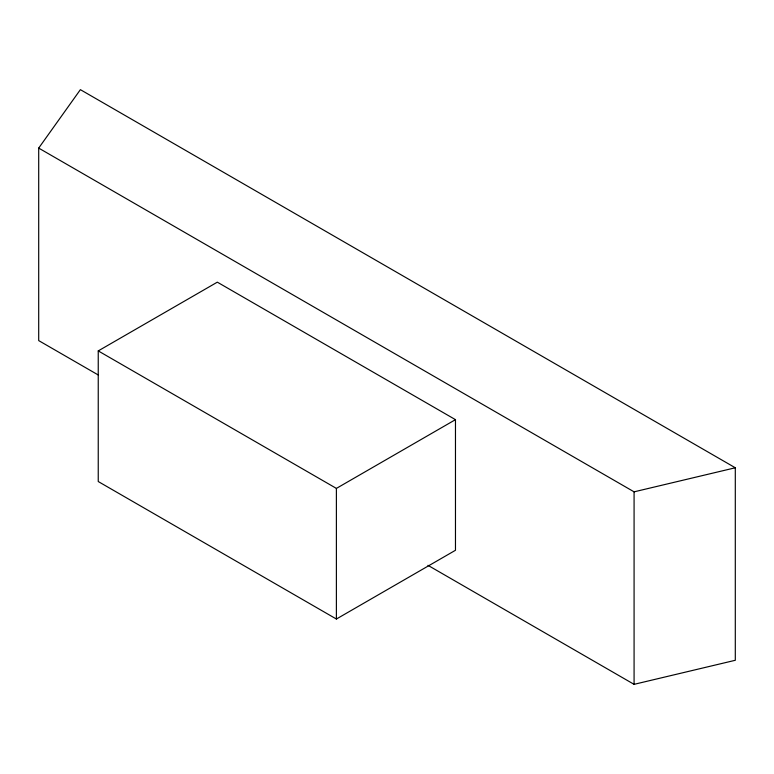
<?xml version="1.0" encoding="UTF-8"?>
<svg xmlns="http://www.w3.org/2000/svg" width="774" height="774" viewBox="0 0 774 774"><rect width="100%" height="100%" fill="white"/><g stroke="black" fill="none" stroke-linecap="round" stroke-linejoin="round"><path stroke-width="1.16" d="M98.346 375.032L38.7 340.599L38.7 148.095L80.38 89.658L735.3 467.777L735.3 660.28L634.08 684.342L427.954 565.33M98.24 350.903L217.32 282.162L455.47 419.653L455.47 550.275L336.39 619.026L98.24 481.534L98.24 350.903L336.39 488.404L455.47 419.653M38.7 148.095L634.08 491.838L735.3 467.777M634.08 491.838L634.08 684.342M336.39 488.404L336.39 619.026"/></g></svg>
